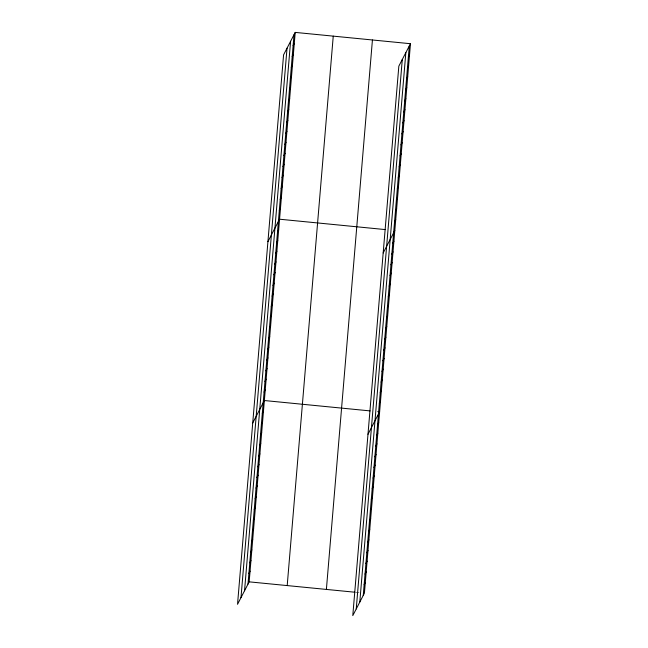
<?xml version="1.0" encoding="UTF-8"?>
<svg xmlns="http://www.w3.org/2000/svg" width="648" height="648" viewBox="0 0 648 648"><rect width="100%" height="100%" fill="white"/><g stroke="black" fill="none" stroke-linecap="round" stroke-linejoin="round"><path stroke-width="0.49" stroke-dasharray="3.24 2.43" d="M355.865 592.312L359.664 592.693"/><path stroke-width="0.97" d="M240.983 597.634L287.032 48.187M244.539 590.782L290.588 41.326M247.99 584.123L294.038 34.676M295.213 32.4L283.581 54.845L237.533 604.292L249.164 581.847L295.213 32.4L410.468 43.708L364.419 593.155L352.787 615.6L398.836 66.153L410.468 43.708M287.202 585.581L333.25 36.134M326.389 589.421L372.43 39.974M356.238 608.942L402.286 59.495M359.794 602.089L405.842 52.634M363.245 595.431L409.285 45.984M293.115 45.66L294.297 43.392M292.191 56.651L293.374 54.375M291.276 67.643L292.451 65.367M290.353 78.627L291.527 76.359M289.429 89.618L290.612 87.342M288.514 100.61L289.688 98.334M287.591 111.594L288.765 109.326M286.667 122.585L287.85 120.309M285.744 133.577L286.926 131.301M284.828 144.561L286.003 142.293M283.905 155.552L285.088 153.276M282.982 166.544L284.164 164.268M282.066 177.528L283.241 175.26M281.143 188.519L282.317 186.243M280.219 199.511L281.402 197.235M279.304 210.495L280.479 208.227M267.924 241.655L279.555 219.21L385.301 229.586M277.49 232.154L278.664 229.878M276.591 242.814L277.773 240.546M275.7 253.481L276.874 251.213M274.801 264.149L275.983 261.873M273.91 274.817L275.092 272.541M273.019 285.476L274.193 283.208M272.12 296.144L273.302 293.876M271.229 306.812L272.411 304.536M270.338 317.48L271.512 315.203M408.37 56.967L409.544 54.699M269.438 328.139L270.621 325.871M407.446 67.959L408.629 65.683M268.547 338.807L269.722 336.539M406.523 78.951L407.705 76.675M267.656 349.475L268.831 347.198M405.608 89.934L406.782 87.666M266.757 360.142L267.94 357.866M404.684 100.926L405.859 98.65M265.866 370.81L267.041 368.534M403.761 111.918L404.943 109.642M264.975 381.47L266.15 379.202M402.845 122.901L404.02 120.633M264.076 392.137L265.259 389.861M401.922 133.893L403.096 131.617M252.728 422.974L264.36 400.529L370.105 410.905M400.999 144.885L402.181 142.609M262.294 413.473L263.469 411.197M400.083 155.868L401.258 153.6M261.395 424.132L262.578 421.864M399.16 166.86L400.334 164.584M260.504 434.8L261.679 432.524M398.237 177.852L399.419 175.576M259.605 445.468L260.788 443.192M258.714 456.135L259.897 453.859M397.313 188.835L398.496 186.567M257.823 466.795L258.998 464.527M396.398 199.827L397.572 197.551M256.924 477.463L258.106 475.187M395.474 210.819L396.649 208.543M256.033 488.13L257.216 485.854M394.551 221.802L395.734 219.534M255.142 498.798L256.316 496.522M383.179 252.963L394.81 230.518M254.243 509.458L255.425 507.19M392.737 243.462L393.919 241.186M253.352 520.125L254.526 517.857M391.846 254.121L393.02 251.853M252.461 530.793L253.635 528.517M390.955 264.789L392.129 262.521M251.562 541.461L252.744 539.185M390.056 275.457L391.238 273.181M250.671 552.12L251.845 549.852M389.165 286.124L390.339 283.848M249.78 562.788L250.954 560.52M388.265 296.784L389.448 294.516M248.881 573.456L250.063 571.18M387.374 307.452L388.557 305.184M386.483 318.119L387.658 315.843M385.584 328.787L386.767 326.511M384.693 339.455L385.876 337.179M383.802 350.114L384.977 347.846M382.903 360.782L384.086 358.506M382.012 371.45L383.195 369.174M381.121 382.118L382.296 379.841M380.222 392.777L381.405 390.509M379.331 403.445L380.506 401.169M367.983 434.281L379.615 411.836L377.711 411.65M377.541 424.78L378.724 422.504M376.65 435.44L377.825 433.172M375.759 446.108L376.934 443.831M374.86 456.775L376.043 454.499M373.969 467.443L375.143 465.167M373.07 478.103L374.252 475.835M372.179 488.77L373.361 486.502M371.288 499.438L372.462 497.162M370.389 510.106L371.571 507.83M369.498 520.765L370.68 518.497M368.607 531.433L369.781 529.165M367.708 542.101L368.89 539.825M366.817 552.768L367.991 550.492M365.926 563.428L367.1 561.16M365.026 574.096L366.209 571.828M364.136 584.763L365.31 582.487M249.164 581.847L354.91 592.223"/></g></svg>
